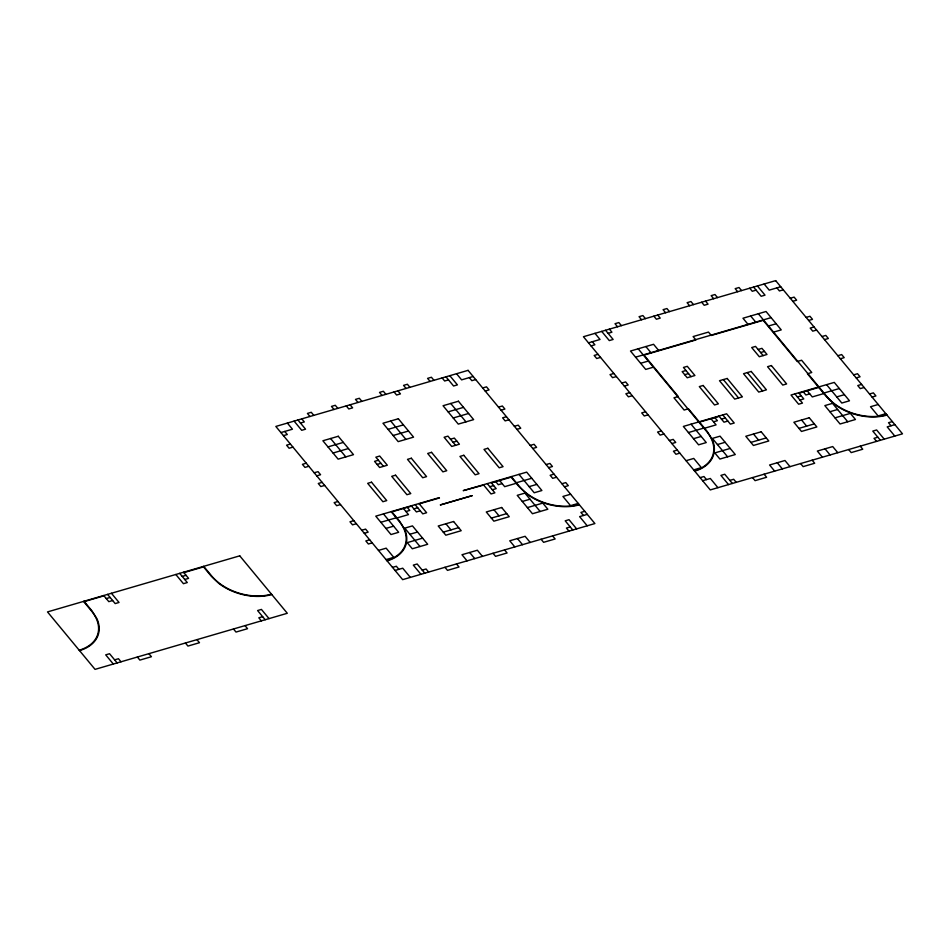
<?xml version="1.0" encoding="UTF-8"?>
<svg xmlns="http://www.w3.org/2000/svg" width="950" height="950" viewBox="0 0 950 950"><rect width="100%" height="100%" fill="white"/><g stroke="black" fill="none" stroke-linecap="round" stroke-linejoin="round"><path stroke-width="1.43" d="M300.473 423.059L304.321 421.931L301.791 418.867M448.507 379.869L444.659 380.997L442.13 377.934M608.071 333.331L611.919 332.203L609.377 329.139M756.105 290.142L752.258 291.27L749.728 288.206M280.903 432.571L292.446 429.21L287.363 423.082M473.159 376.485L461.617 379.858L456.546 373.73M588.501 342.843L600.032 339.471L594.961 333.343M780.746 286.757L769.215 290.13L764.144 284.002M283.444 435.634L287.292 434.518L284.751 431.442M475.689 379.549L471.841 380.677L469.312 377.613M591.043 345.907L594.878 344.779L592.349 341.715M783.287 289.821L779.439 290.949L776.91 287.886M290.415 444.066L286.567 445.182L289.109 448.246L292.956 447.129M482.659 387.98L486.507 386.852L489.048 389.916L485.201 391.044M598.013 354.326L594.166 355.454L596.707 358.518L600.554 357.39M790.258 298.252L794.105 297.124L796.646 300.188L792.799 301.316M327.964 446.892L343.354 442.403M388.051 429.364L403.429 424.887M448.127 411.849L463.505 407.36M635.562 357.164L771.103 317.633M333.046 453.019L348.424 448.531M393.122 435.492L408.5 431.015M453.197 417.976L468.576 413.488M640.633 363.292L648.328 361.048M768.479 326.004L776.174 323.76M306.268 463.208L302.421 464.336L304.962 467.4L308.809 466.272M498.512 407.134L502.36 406.006L504.901 409.07L501.054 410.198M613.866 373.481L610.019 374.597L612.56 377.661L616.408 376.544M806.111 317.395L809.958 316.279L812.499 319.343L808.652 320.459M653.398 367.175L645.715 369.419L630.491 351.037L653.564 344.304L658.635 350.431M773.561 332.132L781.244 329.887L766.033 311.505L742.959 318.226L748.03 324.354M314.201 472.779L318.036 471.663L320.577 474.727L316.73 475.843M506.445 416.706L502.598 417.822L505.139 420.886L508.986 419.769M621.799 383.052L625.634 381.936L628.176 384.999L624.328 386.116M814.043 326.978L810.196 328.094L812.737 331.158L816.572 330.042M378.397 460.239L374.549 461.356L379.62 467.483L387.315 465.239L379.703 456.048L375.856 457.176L383.468 466.367M450.49 439.209L454.338 438.081L459.408 444.208L451.713 446.452L444.113 437.261L447.949 436.145L455.561 445.336M685.995 370.512L682.148 371.628L687.218 377.756L694.913 375.511L687.301 366.32L683.454 367.448L691.066 376.639M758.088 349.481L761.936 348.353L767.006 354.481L759.311 356.725L751.699 347.534L755.547 346.418L763.159 355.609M377.091 464.419L380.926 463.303M453.019 442.272L456.867 441.144M684.689 374.692L688.524 373.576M760.617 352.545L764.465 351.417M322.121 482.363L318.274 483.479L320.815 486.543L324.662 485.426M514.366 426.277L518.213 425.161L520.754 428.224L516.907 429.341M629.719 392.635L625.872 393.751L628.413 396.815L632.261 395.699M821.964 336.549L825.811 335.433L828.352 338.497L824.505 339.613M337.974 501.505L334.127 502.633L336.668 505.697L340.516 504.569M530.219 445.431L534.066 444.303L536.607 447.367L532.76 448.495M645.572 411.777L641.725 412.906L644.266 415.969L648.114 414.841M837.817 355.704L841.664 354.576L844.206 357.639L840.358 358.767M353.827 520.659L349.98 521.776L352.521 524.839L356.369 523.723M546.072 464.574L549.919 463.457L552.461 466.521L548.613 467.637M661.426 430.932L657.578 432.048L660.119 435.112L663.967 433.996M853.67 374.846L857.518 373.73L860.059 376.794L856.211 377.91M439.209 497.657L375.761 516.159L390.984 534.541L398.668 532.297L383.456 513.914M84.277 601.576L103.989 595.816M391.875 511.836L411.588 506.089M419.271 503.844L439.458 497.966M483.681 485.058L463.232 490.639L526.68 472.138L541.892 490.521L534.209 492.765L518.985 474.383M699.473 422.109L719.186 416.361M183.849 572.636L203.549 566.889M491.447 482.909L511.147 477.161M799.033 393.181L818.746 387.434M106.269 598.583L110.117 597.455M182.21 576.424L186.058 575.308M413.867 508.856L417.715 507.728M489.808 486.697L493.644 485.581M721.466 419.116L725.313 418M797.406 396.969L801.242 395.853M405.947 511.539L409.794 510.423L407.253 507.359M502.146 483.598L498.299 484.714L495.769 481.65M713.545 421.812L717.393 420.684L714.851 417.62M809.744 393.858L805.897 394.986L803.367 391.923M112.646 600.519L108.811 601.647L103.728 595.519M184.739 579.488L188.587 578.372L183.516 572.244M380.831 522.286L396.221 517.798M420.244 510.791L416.397 511.919L411.326 505.792M492.338 489.761L496.185 488.644L491.114 482.517M516.372 482.754L531.751 478.266M688.429 432.559L703.807 428.07M727.842 421.064L723.995 422.18L718.924 416.053M799.936 400.033L803.783 398.917L798.712 392.789M823.971 393.027L839.349 388.538M396.946 517.964L408.488 514.603L403.418 508.476M704.544 428.236L716.086 424.876L711.004 418.748M516.218 483.289L504.688 486.661L499.617 480.522M823.816 393.561L812.286 396.922L807.215 390.794M361.76 530.231L365.596 529.114L368.137 532.178L364.289 533.294M554.004 474.157L550.157 475.273L552.698 478.337L556.534 477.221M669.346 440.503L673.194 439.387L675.735 442.451L671.887 443.567M861.602 384.418L857.755 385.546L860.296 388.609L864.132 387.481M385.914 528.414L393.597 526.169M529.138 486.637L536.821 484.393M693.512 438.686L701.195 436.442M836.736 396.91L844.419 394.666M369.681 539.802L365.833 540.93L368.374 543.994L372.222 542.866M561.925 483.728L565.773 482.6L568.314 485.664L564.466 486.792M677.279 450.074L673.431 451.202L675.972 454.266L679.82 453.138M869.523 394.001L873.371 392.872L875.912 395.936L872.064 397.064M409.854 534.268L417.537 532.024M522.31 501.469L530.005 499.225M717.452 444.541L725.135 442.296M829.908 411.73L837.603 409.497M378.468 550.418L386.163 548.174L393.763 557.365L386.08 559.609M570.617 494.226L562.923 496.458L570.534 505.661L578.229 503.417M686.066 460.691L693.749 458.446L701.361 467.637L693.678 469.882M878.216 404.486L870.521 406.731L878.133 415.922L885.828 413.689M422.608 538.151L407.229 542.64L412.3 548.768L427.69 544.279L412.466 525.896L404.771 528.141L419.995 546.523M443.282 532.131L458.66 527.642M491.34 518.106L506.718 513.617M527.393 507.597L542.771 503.108L547.841 509.236L532.463 513.724L517.239 495.342L524.934 493.098L540.146 511.48M730.206 448.424L714.828 452.912L719.898 459.04L735.276 454.551L720.064 436.169L712.369 438.413L727.593 456.796M750.88 442.403L766.258 437.914M798.938 428.379L814.316 423.89M834.979 417.858L850.369 413.381L855.439 419.508L840.061 423.985L824.837 405.603L832.533 403.358L847.744 421.753M392.504 567.388L396.352 566.259L398.893 569.323M584.761 511.302L580.913 512.418L583.454 515.482M700.102 477.648L703.95 476.532L706.491 479.596M892.359 421.574L888.511 422.691L891.041 425.754M395.046 570.451L402.741 568.207L410.341 577.398M587.29 514.366L579.607 516.61L587.219 525.801M702.644 480.712L710.327 478.479L717.939 487.671M894.888 424.638L887.205 426.883L894.805 436.074M114.629 659.858L118.477 658.73L121.006 661.794M262.663 616.669L258.816 617.797L261.357 620.861M422.228 570.131L426.075 569.003L428.604 572.066M570.261 526.941L566.414 528.069L568.955 531.133M729.826 480.391L733.673 479.275L736.203 482.339M877.859 437.214L874.012 438.33L876.541 441.394M757.411 285.962L765.023 295.153L761.176 296.269L753.564 287.078M884.236 439.161L876.624 429.97L872.777 431.086L880.389 440.277M826.583 384.655L841.807 403.037L849.49 400.793L834.278 382.411L791.018 395.022L798.629 404.213L802.477 403.097L794.865 393.906M741.558 290.581L739.017 287.517L735.169 288.646L737.711 291.709M758.337 313.749L826.821 396.471A44.223 29.07 16.6 0 0 886.647 414.675M860.201 446.168L862.742 449.231L851.212 452.592L848.671 449.528M750.643 315.982L755.725 322.109M717.523 297.599L714.982 294.536L711.146 295.652L713.676 298.716M837.793 452.699L832.722 446.571L817.344 451.06L822.415 457.188M705.506 301.103L708.047 304.166L704.199 305.282L701.658 302.219M801.551 420.007L806.633 426.134M825.028 448.816L830.098 454.943M693.488 304.606L690.959 301.542L687.111 302.67L689.641 305.734M747.365 372.578L762.589 390.961M812.143 460.192L814.684 463.256L803.142 466.616L800.613 463.553M669.465 311.612L666.924 308.548L663.076 309.676L665.617 312.74M723.342 379.584L738.554 397.967M790.032 466.64L784.961 460.512L769.583 464.989L774.654 471.117M657.697 315.056L660.226 318.119L656.379 319.236L653.849 316.172M753.492 434.031L758.563 440.159M777.266 462.757L782.349 468.884M645.43 318.63L642.889 315.566L639.053 316.683L641.582 319.746M722.772 414.936L730.384 424.128L734.231 423.011L726.619 413.808L683.359 426.431L698.582 444.814L706.266 442.569L691.054 424.187M764.085 474.204L766.614 477.268L755.084 480.641L752.543 477.577M645.869 346.548L650.94 352.676M621.395 325.636L618.866 322.572L615.018 323.701L617.547 326.764M638.186 348.793L706.669 431.526A44.223 29.07 16.6 0 1 694.403 470.761M605.542 330.267L613.142 339.459L609.306 340.575L601.694 331.384M732.355 483.455L724.755 474.264L720.908 475.392L728.519 484.583M449.813 375.689L457.425 384.881L453.577 385.997L445.978 376.806M576.638 528.889L569.026 519.697L565.191 520.814L572.791 530.005M433.96 380.321L431.419 377.257L427.571 378.373L430.113 381.437M450.739 403.477L465.963 421.859M511.302 476.627L519.222 486.198A44.223 29.07 16.6 0 0 579.049 504.402M510.815 476.769L518.747 486.341L526.229 493.513A44.804 29.462 16.6 0 0 579.369 504.794M552.603 535.895L555.144 538.959L543.614 542.319L541.072 539.256M409.925 387.327L407.384 384.263L403.548 385.379L406.077 388.443M487.267 483.633L494.879 492.824L491.031 493.952L483.419 484.761M530.195 542.438L525.124 536.311L509.746 540.788L514.817 546.915M397.907 390.83L400.449 393.894L396.601 395.022L394.06 391.958M493.952 509.734L499.035 515.862M517.429 538.543L522.512 544.683M385.89 394.333L383.361 391.269L379.513 392.397L382.054 395.461M504.545 549.919L507.086 552.983L495.544 556.344L493.014 553.28M390.664 420.992L405.887 439.387M361.867 401.351L359.326 398.287L355.478 399.404L358.019 402.468M482.434 556.367L477.363 550.24L461.985 554.729L467.056 560.856M350.099 404.783L352.628 407.847L348.793 408.963L346.251 405.899M445.894 523.759L450.965 529.886M469.68 552.484L474.751 558.612M419.021 503.548L426.633 512.739L422.786 513.855L415.174 504.664M337.832 408.358L335.291 405.294L331.455 406.41L333.984 409.474M456.487 563.932L459.016 566.996L447.486 570.368L444.944 567.304M313.797 415.364L311.267 412.3L307.42 413.428L309.961 416.492M391.626 511.539L399.546 521.111L404.546 529.008A44.804 29.462 16.6 0 1 387.125 560.868M330.588 438.52L345.8 456.902M391.139 511.67L399.071 521.253A44.223 29.07 16.6 0 1 386.804 560.488M297.944 419.995L305.556 429.186L301.708 430.303L294.096 421.111M424.769 573.194L417.157 564.003L413.309 565.119L420.921 574.311M269.04 618.616L261.428 609.425L257.592 610.541L265.192 619.732M203.704 566.354L211.624 575.926A44.223 29.07 16.6 0 0 271.451 594.142M203.217 566.497L211.149 576.068L218.631 583.241A44.804 29.462 16.6 0 0 271.771 594.522M245.017 625.623L247.546 628.686L236.016 632.059L233.474 628.995M179.669 573.361L187.281 582.552L183.433 583.68L175.821 574.489M196.947 639.647L199.488 642.711L187.946 646.071L185.416 643.008M111.423 593.275L119.035 602.466L115.188 603.582L107.576 594.391M148.889 653.659L151.43 656.723L139.887 660.096L137.358 657.032M84.028 601.267L91.948 610.838L96.948 618.735A44.804 29.462 16.6 0 1 79.527 650.596M83.541 601.409L91.473 610.981A44.223 29.07 16.6 0 1 79.206 650.216M117.171 662.922L109.559 653.731L105.711 654.847L113.323 664.038M694.711 471.141A44.804 29.462 16.6 0 0 712.144 439.28L707.144 431.383L688.441 408.785L684.119 410.044L673.966 397.789L678.3 396.53L643.993 355.086L695.899 339.946L693.108 336.573L708.486 332.084L711.277 335.457L763.182 320.316L797.276 361.511L801.61 360.24L811.751 372.495L807.429 373.766L826.346 396.613L833.827 403.786A44.804 29.462 16.6 0 0 886.967 415.067M468.077 370.358L275.832 426.443L402.657 579.643L594.902 523.557L468.077 370.358M775.675 280.63L583.431 336.716L710.256 489.915L902.5 433.829L775.675 280.63M338.271 436.276L322.893 440.764L338.117 459.147L353.495 454.658L338.271 436.276M398.359 418.76L382.969 423.237L398.192 441.619L413.571 437.142L398.359 418.76M458.434 401.233L443.056 405.721L458.268 424.104L473.646 419.615L458.434 401.233M411.35 458.233L407.503 459.361L422.714 477.743L426.562 476.615L411.35 458.233M431.526 452.343L427.69 453.471L442.902 471.853L446.749 470.725L431.526 452.343M371.521 482.208L367.686 483.336L382.897 501.719L386.745 500.591L371.521 482.208M395.556 475.202L391.709 476.318L406.933 494.713L410.78 493.584L395.556 475.202M463.802 455.287L459.954 456.416L475.178 474.798L479.026 473.682L463.802 455.287M487.837 448.281L483.989 449.409L499.213 467.792L503.061 466.664L487.837 448.281M703.154 385.474L699.307 386.591L714.531 404.973L718.378 403.857L703.154 385.474M727.189 378.468L719.494 380.701L734.718 399.095L742.401 396.851L727.189 378.468M751.212 371.45L743.529 373.694L758.741 392.077L766.436 389.832L751.212 371.45M771.4 365.56L767.553 366.688L782.776 385.071L786.624 383.942L771.4 365.56M239.744 555.833L47.5 611.919L95.059 669.37L287.304 613.284L239.744 555.833M472.15 495.651L440.432 504.901L472.15 495.651M453.589 521.514L438.211 526.003L445.811 535.194L461.201 530.706L453.589 521.514M501.647 507.49L486.269 511.979L493.881 521.17L509.259 516.681L501.647 507.49M761.188 431.787L745.797 436.276L753.409 445.467L768.788 440.978L761.188 431.787M809.246 417.762L793.867 422.251L801.479 431.442L816.857 426.954L809.246 417.762"/></g></svg>
